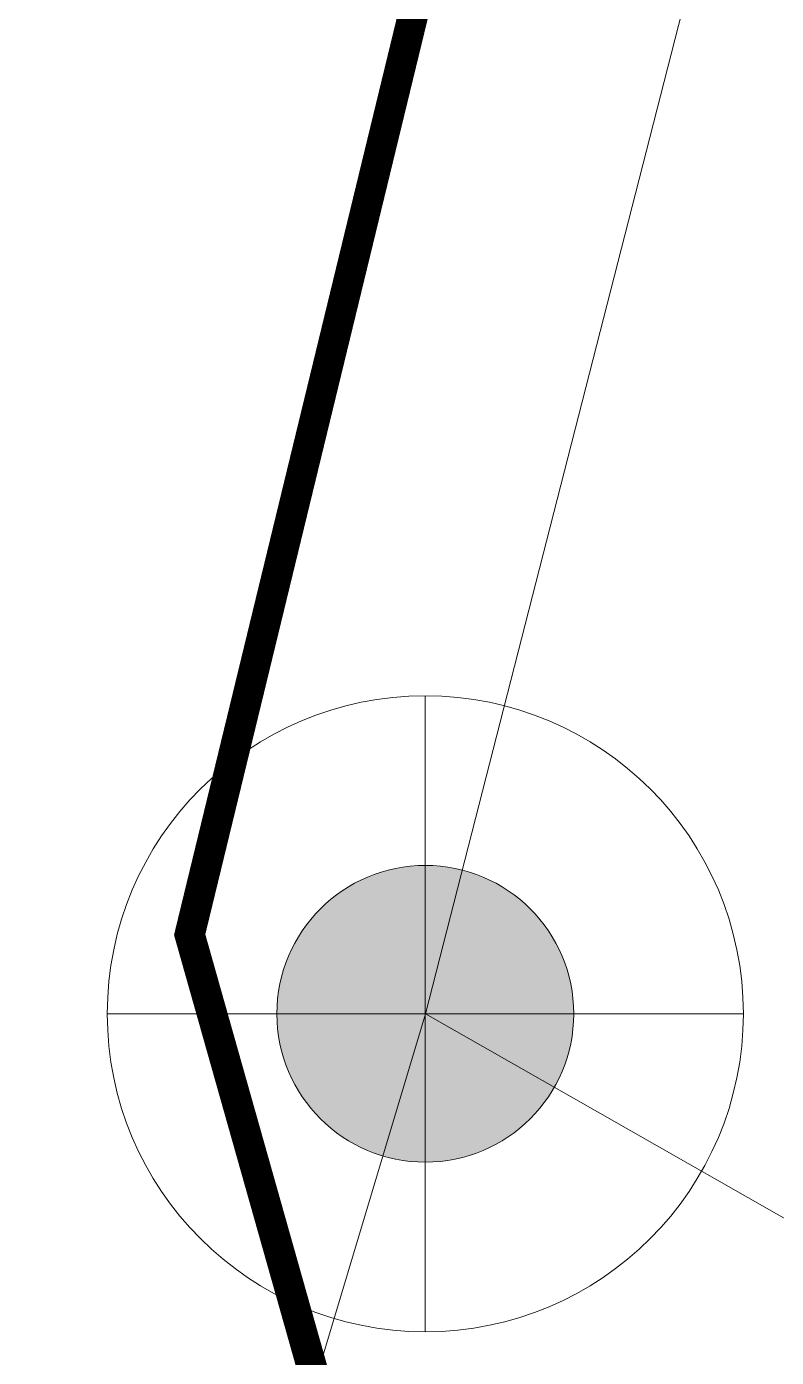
# Model space of a CAD drawing. Header units: inches. Extents: x 350994 to 353538, y 1581369 to 1583842.
# Drawn here: x 351495.553 to 351498.029, y 1583647.504 to 1583651.898 of the extents above; entities that cross this region are included whole.
import ezdxf

# ---------------------------------------------------------------- set-up
doc = ezdxf.new("R2010")
doc.units = ezdxf.units.IN
doc.header["$MEASUREMENT"] = 0
doc.linetypes.add('1', pattern=[0])
doc.layers.add('EP TF', color=5, linetype='Continuous')
doc.layers.add("ROAD'S", color=1, linetype='1')
doc.styles.get("Standard").update_dxf_attribs({"font": 'arial.ttf'})
doc.linetypes.add('SILT_FENCE', pattern='A,0.5,-0.2,["EP",Standard,S=0.1,R=0,X=-0.1,Y=-0.05],-0.2', length=0.9)

# ---------------------------------------------------------------- blocks, each defined once
blk = doc.blocks.new('EP1')
at = {"layer": 'EP TF', "lineweight": 5}
h = blk.add_hatch(color=252, dxfattribs=at)
edge = h.paths.add_edge_path()
edge.add_arc((351339.7712, 1583222.9137), 0.49, 0, 360)
at = {"layer": 'EP TF', "color": 252, "lineweight": 5}
for points in [[(351339.7712, 1583223.9637), (351339.7712, 1583221.8637)], [(351338.7212, 1583222.9137), (351340.8212, 1583222.9137)]]:
    blk.add_lwpolyline(points, dxfattribs=at)
for radius in [1.05, 0.49]:
    blk.add_circle((351339.7712, 1583222.9137), radius, dxfattribs=at)

msp = doc.modelspace()

# ---------------------------------------------------------------- linework, layer by layer
at = {"layer": 'EP TF', "color": 252, "linetype": 'SILT_FENCE', "lineweight": 5, "ltscale": 6, "elevation": 98.4574}
for points in [[(351496.8695, 1583648.6385), (351504.8258, 1583679.6922), (351516.056, 1583709.8906)], [(351427.7426, 1583409.2466), (351437.3147, 1583441.6871), (351446.572, 1583474.4945), (351456.3249, 1583508.7652), (351465.4226, 1583540.5358), (351484.2445, 1583606.4408), (351484.2445, 1583606.4408), (351496.8695, 1583648.6385)], [(351496.8695, 1583648.6385), (351521.3484, 1583634.6815), (351540.5793, 1583624.0701), (351593.1215, 1583594.7875), (351678.0433, 1583550.9616), (351687.1965, 1583579.4368)]]:
    msp.add_lwpolyline(points, dxfattribs=at)
at = {"layer": "ROAD'S", "lineweight": 5, "const_width": 0.1}
msp.add_lwpolyline([(351502.8379, 1583676.6731), (351496.0914, 1583648.8998), (351496.9216, 1583645.9615), (351541.8102, 1583622.2692), (351541.8102, 1583622.2692), (351632.7813, 1583571.8777), (351679.9586, 1583545.7907), (351679.9586, 1583545.7907)], dxfattribs=at)

# ---------------------------------------------------------------- block references
at = {"layer": 'EP TF', "color": 1, "lineweight": 5}
msp.add_blockref('EP1', (157.0982, 425.7248, 98.4574), dxfattribs=at)

doc.saveas('drawing.dxf')
